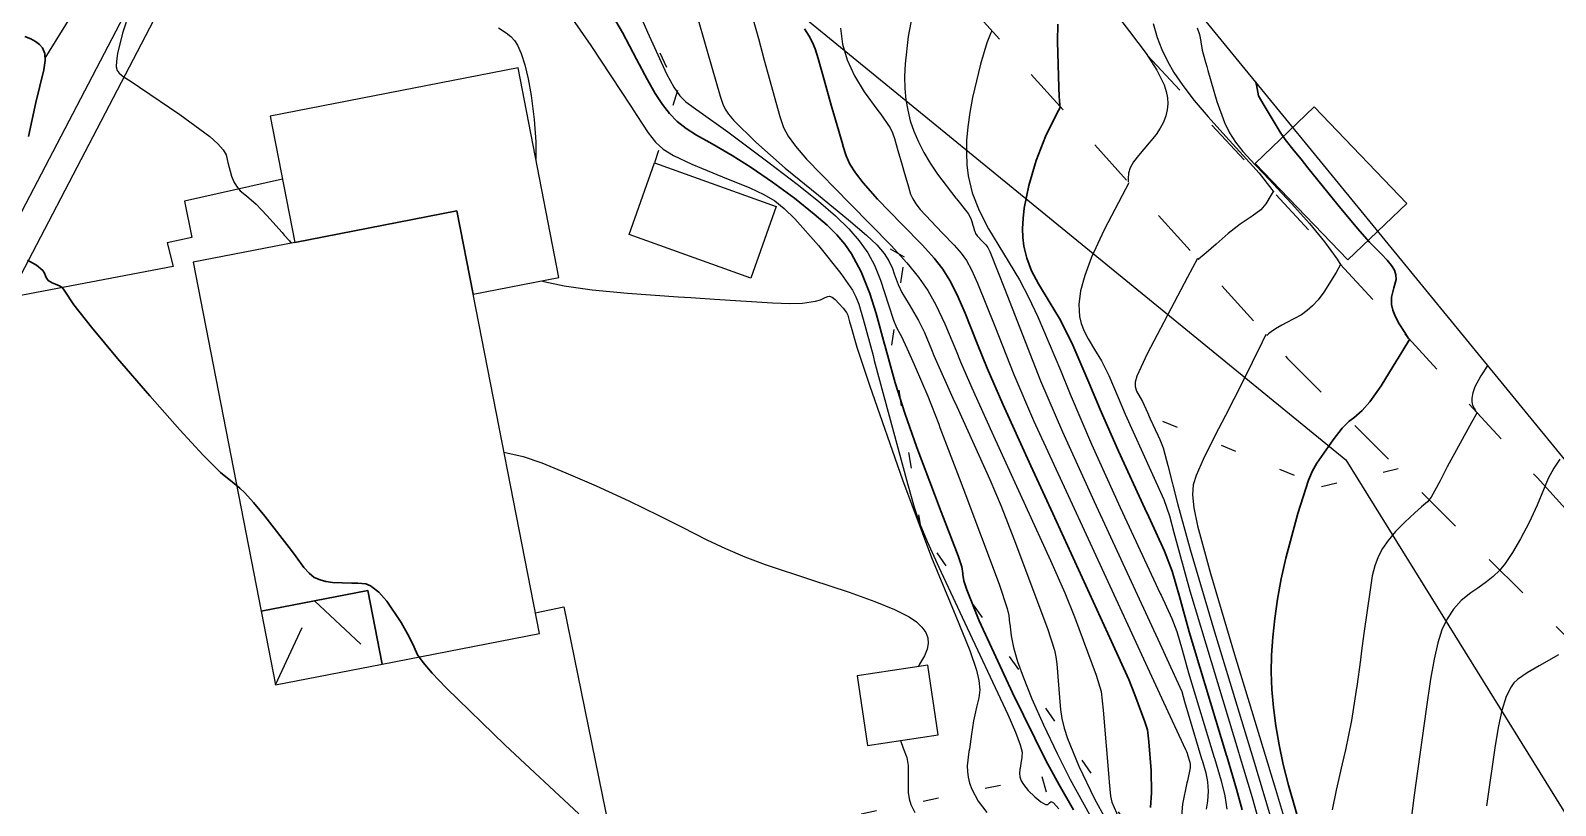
# Model space of a CAD drawing. Header units: metres. Extents: x 1233805 to 1234355, y 654698 to 655114.
# Drawn here: x 1234232.98 to 1234281.21, y 654903.11 to 654927.62 of the extents above; entities that cross this region are included whole.
import ezdxf

# ---------------------------------------------------------------- set-up
doc = ezdxf.new("R2010")
doc.units = ezdxf.units.M
for name, pattern in [('ИИDash_05_15', [2, 0.5, -1.5]), ('ИИDash_15_15', [3, 1.5, -1.5]), ('ИИDash_20_10', [3, 2, -1])]:
    doc.linetypes.add(name, pattern=pattern)
for name, color, linetype, lineweight in [('ИИ_ГОРИЗОНТАЛИ_ОСН', 32, 'Continuous', 25), ('ИИ_ГОРИЗОНТАЛИ_УТОЛЩ', 32, 'Continuous', 30), ('ИИ_ДОРОГИ_АД', 7, 'Continuous', 25), ('ИИ_ЛЭП_НН', 250, 'Continuous', 25), ('ИИ_ОГРАДЫ', 7, 'Continuous', 25), ('ИИ_СТРОЕНИЕ', 7, 'Continuous', 25), ('ИИ_УГОДЬЯ', 7, 'Continuous', 25)]:
    doc.layers.add(name, color=color, linetype=linetype, lineweight=lineweight)
doc.layers.add('Оформление точек', color=7, linetype='Continuous')

msp = doc.modelspace()

# ---------------------------------------------------------------- linework, layer by layer
at = {"layer": 'ИИ_ГОРИЗОНТАЛИ_ОСН'}
for points, elevation in [([(1234251.661, 654929.49), (1234252.489, 654927.57), (1234253.098, 654926.256), (1234253.326, 654925.83), (1234253.515, 654925.554), (1234253.708, 654925.361), (1234254.012, 654925.141), (1234254.111, 654925.074), (1234255.032, 654924.416), (1234256.344, 654923.44), (1234257.23, 654922.762), (1234257.899, 654922.225), (1234258.439, 654921.757), (1234258.857, 654921.353), (1234259.191, 654920.97), (1234259.459, 654920.588), (1234259.67, 654920.194), (1234259.858, 654919.727), (1234260.117, 654918.943), (1234260.276, 654918.457), (1234260.372, 654918.224), (1234260.483, 654918.02), (1234260.527, 654917.944), (1234260.698, 654917.573), (1234260.709, 654917.547), (1234260.921, 654917.061), (1234260.958, 654916.978), (1234261.361, 654916.051), (1234261.702, 654915.166), (1234261.74, 654915.064), (1234262.346, 654913.468), (1234262.461, 654913.171), (1234263.619, 654910.112), (1234263.871, 654909.343), (1234263.92, 654909.116), (1234263.946, 654908.875), (1234263.948, 654908.85), (1234263.991, 654908.479), (1234264.071, 654908.1), (1234264.196, 654907.666), (1234264.369, 654907.177), (1234264.65, 654906.486), (1234265.019, 654905.655), (1234265.446, 654904.753), (1234265.861, 654903.926), (1234266.473, 654902.826)], 26.5), ([(1234249.523, 654928.856), (1234250.7, 654927.148), (1234251.964, 654925.231), (1234252.156, 654924.929), (1234252.508, 654924.388), (1234252.74, 654924.092), (1234252.988, 654923.869), (1234253.313, 654923.669), (1234253.899, 654923.393), (1234254.869, 654922.997), (1234255.726, 654922.647), (1234256.176, 654922.434), (1234256.517, 654922.229), (1234256.817, 654921.992), (1234257.154, 654921.661), (1234257.902, 654920.821), (1234258.611, 654919.939), (1234258.972, 654919.407), (1234259.083, 654919.192), (1234259.174, 654918.96), (1234259.316, 654918.493), (1234259.626, 654917.338), (1234259.666, 654917.187), (1234260.711, 654913.289), (1234260.926, 654912.543), (1234261.105, 654912.015), (1234261.335, 654911.455), (1234261.703, 654910.646), (1234262.449, 654909.065), (1234263.887, 654905.985), (1234264.128, 654905.424), (1234264.277, 654905.03), (1234264.341, 654904.791), (1234264.334, 654904.648), (1234264.332, 654904.64), (1234264.297, 654904.433), (1234264.275, 654904.283), (1234264.271, 654904.261), (1234264.255, 654904.124), (1234264.266, 654904.01), (1234264.308, 654903.891), (1234264.383, 654903.766), (1234264.536, 654903.581), (1234264.737, 654903.385), (1234264.937, 654903.225), (1234265.084, 654903.143), (1234265.156, 654903.141), (1234265.209, 654903.192), (1234265.258, 654903.232), (1234265.33, 654903.192), (1234265.497, 654903.003)], 25.5), ([(1234255.467, 654929.256), (1234256.002, 654927.364), (1234256.187, 654926.68), (1234256.288, 654926.302), (1234256.678, 654924.906), (1234256.794, 654924.556), (1234256.937, 654924.28), (1234257.169, 654923.958), (1234257.524, 654923.551), (1234258.901, 654922.139), (1234260.194, 654920.819), (1234260.689, 654920.276), (1234261.064, 654919.816), (1234261.357, 654919.394), (1234261.611, 654918.948), (1234261.896, 654918.348), (1234262.254, 654917.49), (1234262.395, 654917.142), (1234262.749, 654916.319), (1234263.384, 654914.921), (1234263.66, 654914.319), (1234265.238, 654910.86), (1234265.692, 654909.832), (1234265.993, 654909.074), (1234266.682, 654907.231), (1234266.838, 654906.718), (1234266.908, 654906.119), (1234267.082, 654903.988), (1234267.093, 654903.84), (1234267.132, 654903.405), (1234267.178, 654903.208), (1234267.401, 654902.71)], 27.5), ([(1234260.935, 654928.49), (1234260.736, 654927.435), (1234260.639, 654926.567), (1234260.625, 654926.164), (1234260.633, 654925.785), (1234260.665, 654925.429), (1234260.721, 654925.097), (1234260.803, 654924.769), (1234260.916, 654924.438), (1234261.058, 654924.102), (1234261.231, 654923.763), (1234261.429, 654923.424), (1234261.659, 654923.078), (1234262.239, 654922.323), (1234262.261, 654922.296), (1234262.629, 654921.834), (1234262.721, 654921.68), (1234262.749, 654921.584), (1234262.783, 654921.469), (1234262.804, 654921.401), (1234262.838, 654921.289), (1234262.841, 654921.274), (1234262.867, 654921.199), (1234262.918, 654921.124), (1234263.086, 654920.947), (1234263.19, 654920.841), (1234263.253, 654920.759), (1234263.318, 654920.632), (1234263.587, 654919.963), (1234263.781, 654919.456), (1234264.926, 654916.536), (1234265.616, 654914.923), (1234266.618, 654912.723), (1234268.76, 654908.098), (1234268.922, 654907.751), (1234269.387, 654906.714), (1234269.48, 654906.397), (1234269.589, 654906.007), (1234270.029, 654904.55), (1234270.031, 654904.543), (1234270.147, 654904.145), (1234270.202, 654903.856), (1234270.22, 654903.564), (1234270.2, 654903.244), (1234270.165, 654902.994)], 29), ([(1234236.111, 654928.215), (1234235.89, 654927.534), (1234235.73, 654926.894), (1234235.695, 654926.65), (1234235.693, 654926.468), (1234235.719, 654926.357), (1234235.784, 654926.268), (1234235.905, 654926.171), (1234236.16, 654926.006), (1234236.43, 654925.834), (1234237.702, 654924.97), (1234238.646, 654924.264), (1234238.906, 654924.034), (1234239.074, 654923.846), (1234239.165, 654923.685), (1234239.212, 654923.492), (1234239.219, 654923.451), (1234239.334, 654923.018), (1234239.408, 654922.839), (1234239.49, 654922.695), (1234239.609, 654922.554), (1234239.805, 654922.388), (1234240.112, 654922.126), (1234240.456, 654921.773), (1234240.937, 654921.229), (1234241.004, 654921.153), (1234241.167, 654920.967), (1234241.224, 654920.897)], 24.5), ([(1234254.011, 654928.256), (1234254.378, 654926.969), (1234254.793, 654925.546), (1234254.876, 654925.291), (1234254.949, 654925.129), (1234255.052, 654924.974), (1234255.216, 654924.781), (1234255.914, 654924.089), (1234256.845, 654923.272), (1234257.899, 654922.412), (1234258.852, 654921.638), (1234259.42, 654921.149), (1234259.743, 654920.838), (1234259.975, 654920.572), (1234260.128, 654920.34), (1234260.237, 654920.09), (1234260.294, 654919.924), (1234260.416, 654919.59), (1234260.533, 654919.338), (1234260.766, 654918.95), (1234261.067, 654918.445), (1234261.25, 654918.068), (1234261.477, 654917.527), (1234261.552, 654917.345), (1234262.152, 654915.991), (1234262.271, 654915.732), (1234263.315, 654913.421), (1234263.677, 654912.571), (1234264.077, 654911.54), (1234265.139, 654908.707), (1234265.363, 654908.018), (1234265.408, 654907.811), (1234265.434, 654907.583), (1234265.517, 654906.522), (1234265.518, 654906.513), (1234265.55, 654906.147), (1234265.596, 654905.856), (1234265.669, 654905.554), (1234265.773, 654905.229), (1234266.133, 654904.349), (1234266.631, 654903.318), (1234266.982, 654902.687)], 27), ([(1234267.422, 654928.003), (1234267.736, 654927.59), (1234268.261, 654926.89), (1234268.602, 654926.362), (1234268.828, 654925.898), (1234268.897, 654925.69), (1234268.936, 654925.497), (1234268.948, 654925.305), (1234268.931, 654925.113), (1234268.885, 654924.921), (1234268.81, 654924.727), (1234268.709, 654924.534), (1234268.578, 654924.336), (1234268.192, 654923.872), (1234268.018, 654923.673), (1234267.863, 654923.465), (1234267.758, 654923.275), (1234267.701, 654923.105), (1234267.691, 654922.94), (1234267.695, 654922.832)], 30.5), ([(1234268.48, 654927.846), (1234268.613, 654927.405), (1234268.758, 654927.024), (1234268.935, 654926.651), (1234269.143, 654926.29), (1234269.424, 654925.877), (1234269.785, 654925.41), (1234270.225, 654924.888), (1234270.781, 654924.266), (1234271.329, 654923.671), (1234271.841, 654923.109), (1234272.237, 654922.597), (1234272.296, 654922.511)], 31), ([(1234247.778, 654927.701), (1234248.023, 654927.543), (1234248.168, 654927.431), (1234248.282, 654927.31), (1234248.378, 654927.163), (1234248.5, 654926.891), (1234248.612, 654926.535), (1234248.715, 654926.094), (1234248.809, 654925.568), (1234248.907, 654924.808), (1234248.959, 654924.096), (1234248.961, 654923.553)], 25), ([(1234258.596, 654927.694), (1234258.662, 654927.187), (1234258.805, 654926.697), (1234259.035, 654926.193), (1234259.346, 654925.68), (1234259.781, 654925.088), (1234259.861, 654924.984), (1234260.17, 654924.539), (1234260.243, 654924.389), (1234260.303, 654924.205), (1234260.412, 654923.825), (1234260.544, 654923.366), (1234260.623, 654923.096), (1234260.752, 654922.648), (1234260.757, 654922.63), (1234260.814, 654922.445), (1234260.88, 654922.297), (1234260.979, 654922.139), (1234261.114, 654921.964), (1234261.812, 654921.223), (1234262.191, 654920.834), (1234262.417, 654920.577), (1234262.581, 654920.342), (1234262.739, 654920.047), (1234262.928, 654919.625), (1234263.473, 654918.266), (1234264.082, 654916.738), (1234264.705, 654915.29), (1234265.792, 654912.912), (1234268.814, 654906.378), (1234269.512, 654904.877), (1234269.542, 654904.812), (1234269.557, 654904.761), (1234269.572, 654904.709), (1234269.642, 654904.481), (1234269.643, 654904.48), (1234269.659, 654904.402), (1234269.653, 654904.298), (1234269.566, 654903.884), (1234269.551, 654903.82), (1234269.41, 654903.147), (1234269.356, 654902.523)], 28.5), ([(1234263.386, 654927.609), (1234263.352, 654927.55), (1234263.226, 654927.234), (1234263.029, 654926.561), (1234262.771, 654925.502), (1234262.683, 654925.023), (1234262.622, 654924.571), (1234262.586, 654924.143), (1234262.576, 654923.742), (1234262.592, 654923.368), (1234262.635, 654923.021), (1234262.764, 654922.484), (1234262.979, 654921.93), (1234263.28, 654921.346), (1234263.751, 654920.567), (1234264.252, 654919.739), (1234264.543, 654919.191), (1234264.839, 654918.569), (1234265.55, 654916.873), (1234265.856, 654916.117), (1234266.534, 654914.535), (1234267.444, 654912.535), (1234268.707, 654909.818), (1234268.735, 654909.758), (1234269.072, 654909.025), (1234269.233, 654908.616), (1234269.403, 654908.033), (1234269.606, 654907.305), (1234270.416, 654904.62), (1234270.421, 654904.605), (1234270.635, 654903.886), (1234270.751, 654903.413), (1234270.817, 654902.995)], 29.5), ([(1234269.88, 654927.703), (1234269.946, 654927.495), (1234269.988, 654927.276), (1234269.99, 654927.262), (1234270.038, 654927.003), (1234270.121, 654926.692), (1234270.18, 654926.481), (1234270.213, 654926.36), (1234270.498, 654925.381), (1234270.739, 654924.715), (1234270.899, 654924.386), (1234271.086, 654924.094), (1234271.323, 654923.799), (1234271.703, 654923.383), (1234271.987, 654923.083), (1234272.858, 654922.154), (1234273.427, 654921.52), (1234273.906, 654920.937), (1234274.303, 654920.384), (1234274.371, 654920.285), (1234274.393, 654920.252), (1234274.424, 654920.206), (1234274.426, 654920.203), (1234274.43, 654920.196)], 31.5), ([(1234267.717, 654922.807), (1234267.499, 654922.398), (1234266.937, 654921.313), (1234266.539, 654920.449), (1234266.323, 654919.876), (1234266.189, 654919.385), (1234266.133, 654918.956), (1234266.153, 654918.579), (1234266.209, 654918.351), (1234266.3, 654918.116), (1234266.429, 654917.866), (1234266.632, 654917.533), (1234266.851, 654917.171), (1234267.083, 654916.71), (1234267.377, 654916.018), (1234267.6, 654915.484), (1234268.415, 654913.689), (1234268.52, 654913.464), (1234268.822, 654912.787), (1234268.997, 654912.27), (1234269.138, 654911.74), (1234269.64, 654909.902), (1234271.19, 654904.76), (1234271.202, 654904.719), (1234271.613, 654903.364), (1234271.851, 654902.522)], 30.5), ([(1234272.275, 654922.534), (1234272.214, 654922.424), (1234272.044, 654922.143), (1234271.885, 654921.951), (1234271.612, 654921.753), (1234271.233, 654921.495), (1234270.861, 654921.199), (1234270.473, 654920.868), (1234270.158, 654920.592), (1234270.039, 654920.487), (1234269.984, 654920.439), (1234269.923, 654920.385), (1234269.92, 654920.383), (1234269.911, 654920.375)], 31), ([(1234269.883, 654920.405), (1234269.572, 654919.822), (1234268.295, 654917.393), (1234267.967, 654916.689), (1234267.914, 654916.502), (1234267.913, 654916.357), (1234267.961, 654916.208), (1234268.073, 654916.015), (1234268.15, 654915.887), (1234268.306, 654915.542), (1234268.389, 654915.34), (1234268.63, 654914.824), (1234268.695, 654914.688), (1234268.804, 654914.424), (1234268.911, 654914.025), (1234268.95, 654913.862), (1234269.252, 654912.655), (1234269.657, 654911.201), (1234270.395, 654908.707), (1234271.576, 654904.829), (1234271.596, 654904.766), (1234272.401, 654902.074)], 31), ([(1234274.409, 654920.219), (1234274.271, 654919.972), (1234273.885, 654919.342), (1234273.702, 654919.102), (1234273.525, 654918.908), (1234273.36, 654918.763), (1234273.173, 654918.63), (1234272.694, 654918.371), (1234272.558, 654918.304), (1234272.35, 654918.186), (1234272.214, 654918.091), (1234272.134, 654918.024), (1234272.104, 654917.997), (1234272.094, 654917.988), (1234272.079, 654917.975), (1234272.079, 654917.975), (1234272.077, 654917.974), (1234272.077, 654917.973)], 31.5), ([(1234249.14, 654919.699), (1234249.209, 654919.677), (1234249.856, 654919.541), (1234250.737, 654919.421), (1234251.856, 654919.315), (1234253.467, 654919.199), (1234253.859, 654919.172), (1234254.611, 654919.119), (1234256.449, 654919.004), (1234256.994, 654918.989), (1234257.395, 654918.999), (1234257.802, 654919.057), (1234257.961, 654919.106), (1234258.111, 654919.174), (1234258.194, 654919.212), (1234258.251, 654919.218), (1234258.333, 654919.187), (1234258.432, 654919.113), (1234258.682, 654918.841), (1234258.783, 654918.706), (1234258.828, 654918.615), (1234258.884, 654918.409), (1234258.91, 654918.308), (1234259.117, 654917.601), (1234259.513, 654916.402), (1234260.56, 654913.409), (1234261.479, 654910.951), (1234262.241, 654909.091), (1234262.686, 654908.007), (1234262.901, 654907.386), (1234262.974, 654907.059), (1234262.998, 654906.77), (1234262.976, 654906.512), (1234262.902, 654906.215), (1234262.862, 654906.071), (1234262.801, 654905.784), (1234262.74, 654905.358), (1234262.672, 654904.888), (1234262.66, 654904.812), (1234262.605, 654904.364), (1234262.608, 654904.178), (1234262.632, 654903.998), (1234262.677, 654903.813), (1234262.746, 654903.627), (1234262.954, 654903.244), (1234263.221, 654902.882)], 25), ([(1234272.049, 654918.004), (1234271.931, 654917.761), (1234271.299, 654916.479), (1234270.77, 654915.448), (1234270.434, 654914.796), (1234270.065, 654914.054), (1234269.844, 654913.55), (1234269.751, 654913.247), (1234269.73, 654912.937), (1234269.774, 654912.522), (1234269.89, 654911.958), (1234270.295, 654910.447), (1234271.061, 654907.882), (1234271.093, 654907.777), (1234271.52, 654906.369), (1234272.281, 654903.866), (1234272.325, 654903.724), (1234273.014, 654901.412)], 31.5), ([(1234279.064, 654917.033), (1234278.845, 654916.698), (1234278.66, 654916.346), (1234278.592, 654916.159), (1234278.559, 654915.993), (1234278.559, 654915.878), (1234278.58, 654915.775), (1234278.643, 654915.654), (1234278.666, 654915.618), (1234278.683, 654915.593), (1234278.697, 654915.571), (1234278.698, 654915.57), (1234278.7, 654915.567)], 32.5), ([(1234278.729, 654915.535), (1234278.554, 654915.224), (1234277.786, 654913.823), (1234277.558, 654913.377), (1234277.279, 654912.86), (1234277.162, 654912.715), (1234276.975, 654912.551), (1234276.761, 654912.369), (1234276.441, 654912.071), (1234276.154, 654911.773), (1234275.919, 654911.493), (1234275.739, 654911.235), (1234275.599, 654910.971), (1234275.493, 654910.688), (1234275.416, 654910.373), (1234275.345, 654909.932), (1234275.151, 654908.551), (1234275.078, 654907.996), (1234275.041, 654907.717), (1234274.924, 654906.866), (1234274.909, 654906.763), (1234274.909, 654906.76), (1234274.758, 654905.797), (1234274.567, 654904.872), (1234274.461, 654904.423), (1234274.269, 654903.593), (1234274.147, 654902.967)], 32.5), ([(1234247.953, 654914.28), (1234248.044, 654914.261), (1234248.555, 654914.145), (1234249.154, 654913.941), (1234249.912, 654913.635), (1234250.871, 654913.216), (1234251.901, 654912.742), (1234252.847, 654912.285), (1234253.59, 654911.907), (1234254.364, 654911.515), (1234254.96, 654911.235), (1234255.569, 654910.977), (1234256.215, 654910.734), (1234257.68, 654910.245), (1234258.873, 654909.852), (1234259.68, 654909.563), (1234260.309, 654909.304), (1234260.763, 654909.07), (1234260.995, 654908.912), (1234261.17, 654908.751), (1234261.29, 654908.584), (1234261.356, 654908.411), (1234261.37, 654908.235), (1234261.334, 654908.047), (1234261.25, 654907.843), (1234261.097, 654907.573), (1234261.083, 654907.548), (1234261.054, 654907.496)], 24.5), ([(1234281.346, 654914.067), (1234281.157, 654913.775), (1234280.981, 654913.454), (1234280.825, 654913.088), (1234280.629, 654912.604), (1234280.373, 654912.06), (1234280.102, 654911.54), (1234279.848, 654911.105), (1234279.615, 654910.764), (1234279.433, 654910.543), (1234279.239, 654910.349), (1234279.029, 654910.178), (1234278.748, 654909.983), (1234278.534, 654909.837), (1234278.23, 654909.59), (1234277.985, 654909.322), (1234277.782, 654909.015), (1234277.618, 654908.662), (1234277.487, 654908.253), (1234277.368, 654907.738), (1234277.256, 654907.102), (1234277.118, 654906.158), (1234276.733, 654903.365), (1234276.63, 654902.586)], 33), ([(1234281.304, 654907.877), (1234280.695, 654907.525), (1234280.308, 654907.306), (1234280.005, 654907.094), (1234279.896, 654906.986), (1234279.803, 654906.865), (1234279.644, 654906.55), (1234279.509, 654906.107), (1234279.406, 654905.629), (1234279.297, 654905.004), (1234279.029, 654903.097)], 33.5), ([(1234260.494, 654905.162), (1234260.582, 654904.916), (1234260.689, 654904.621), (1234260.733, 654904.375), (1234260.731, 654904.021), (1234260.736, 654903.516), (1234260.768, 654903.321), (1234260.822, 654903.143), (1234260.95, 654902.889)], 24.5)]:
    msp.add_lwpolyline(points, dxfattribs=dict(at, elevation=elevation))
at = {"layer": 'ИИ_ГОРИЗОНТАЛИ_УТОЛЩ'}
for points, elevation in [([(1234251.316, 654928.226), (1234251.699, 654927.559), (1234252.148, 654926.713), (1234252.49, 654926.066), (1234252.739, 654925.631), (1234252.97, 654925.276), (1234253.192, 654924.993), (1234253.435, 654924.746), (1234253.715, 654924.522), (1234254.044, 654924.308), (1234254.532, 654924.034), (1234255.175, 654923.67), (1234255.774, 654923.291), (1234256.445, 654922.827), (1234257.14, 654922.313), (1234257.763, 654921.817), (1234258.171, 654921.464), (1234258.485, 654921.155), (1234258.729, 654920.868), (1234258.94, 654920.562), (1234259.247, 654919.986), (1234259.52, 654919.306), (1234259.723, 654918.667), (1234259.988, 654917.705), (1234259.998, 654917.668), (1234260.327, 654916.48), (1234260.626, 654915.518), (1234261.009, 654914.43), (1234261.569, 654912.957), (1234261.732, 654912.535), (1234262.316, 654911.005), (1234262.43, 654910.656), (1234262.463, 654910.442), (1234262.465, 654910.419), (1234262.498, 654910.217), (1234262.59, 654909.925), (1234262.985, 654908.952), (1234264.034, 654906.67), (1234265.091, 654904.534), (1234265.508, 654903.759), (1234265.965, 654902.965)], 26), ([(1234232.803, 654927.429), (1234232.985, 654927.361), (1234233.141, 654927.277), (1234233.266, 654927.18), (1234233.358, 654927.073), (1234233.432, 654926.896), (1234233.444, 654926.672), (1234233.4, 654926.375), (1234233.278, 654925.865), (1234233.152, 654925.348), (1234232.915, 654924.265)], 24), ([(1234257.461, 654927.672), (1234257.607, 654927.446), (1234257.712, 654927.244), (1234257.792, 654927.037), (1234257.885, 654926.731), (1234258.075, 654926.066), (1234258.305, 654925.263), (1234258.441, 654924.791), (1234258.666, 654924.008), (1234258.671, 654923.989), (1234258.774, 654923.66), (1234258.893, 654923.397), (1234259.068, 654923.116), (1234259.309, 654922.805), (1234259.771, 654922.29), (1234260.54, 654921.498), (1234261.193, 654920.827), (1234261.563, 654920.415), (1234261.831, 654920.069), (1234262.052, 654919.715), (1234262.27, 654919.286), (1234262.535, 654918.68), (1234262.922, 654917.725), (1234263.239, 654916.94), (1234263.727, 654915.804), (1234264.616, 654913.851), (1234265.31, 654912.34), (1234267.162, 654908.299), (1234267.71, 654907.089), (1234267.909, 654906.607), (1234268.225, 654905.755), (1234268.301, 654905.497), (1234268.347, 654905.125), (1234268.418, 654904.211), (1234268.428, 654903.507), (1234268.397, 654903.048)], 28), ([(1234265.465, 654927.818), (1234265.454, 654927.278), (1234265.501, 654925.814), (1234265.514, 654925.533), (1234265.521, 654925.406), (1234265.528, 654925.266), (1234265.528, 654925.255), (1234265.529, 654925.233)], 30), ([(1234271.729, 654925.999), (1234271.745, 654925.915), (1234271.748, 654925.898), (1234271.818, 654925.55), (1234271.991, 654925.25), (1234272.503, 654924.408), (1234272.664, 654924.177), (1234272.946, 654923.82), (1234273.162, 654923.55), (1234273.381, 654923.276), (1234274.322, 654922.103), (1234274.944, 654921.354), (1234275.328, 654920.925), (1234275.701, 654920.545), (1234275.886, 654920.358), (1234276.023, 654920.192), (1234276.113, 654920.038), (1234276.16, 654919.889), (1234276.167, 654919.742), (1234276.1, 654919.479), (1234276.024, 654919.188), (1234276.02, 654918.953), (1234276.063, 654918.774), (1234276.146, 654918.569), (1234276.268, 654918.34), (1234276.439, 654918.071), (1234276.565, 654917.882)], 32), ([(1234265.552, 654925.208), (1234265.426, 654924.974), (1234265.082, 654924.274), (1234264.784, 654923.505), (1234264.55, 654922.722), (1234264.406, 654922.003), (1234264.368, 654921.672), (1234264.353, 654921.361), (1234264.362, 654921.07), (1234264.394, 654920.8), (1234264.487, 654920.418), (1234264.64, 654920.023), (1234264.855, 654919.606), (1234265.192, 654919.05), (1234265.551, 654918.455), (1234265.947, 654917.67), (1234266.453, 654916.485), (1234266.811, 654915.628), (1234267.392, 654914.31), (1234268.225, 654912.499), (1234268.345, 654912.239), (1234268.838, 654911.153), (1234269.083, 654910.516), (1234269.314, 654909.714), (1234269.623, 654908.604), (1234270.803, 654904.69), (1234270.811, 654904.664), (1234271.123, 654903.626), (1234271.301, 654902.968)], 30), ([(1234232.883, 654920.358), (1234233.165, 654920.199), (1234233.372, 654920.027), (1234233.426, 654919.948), (1234233.456, 654919.859), (1234233.472, 654919.806), (1234233.54, 654919.716), (1234233.664, 654919.64), (1234233.765, 654919.599), (1234233.913, 654919.536), (1234233.993, 654919.479), (1234234.038, 654919.409), (1234234.346, 654918.949), (1234234.906, 654918.234), (1234235.732, 654917.245), (1234236.748, 654916.065), (1234237.701, 654914.989), (1234238.436, 654914.19), (1234238.985, 654913.645), (1234239.418, 654913.289), (1234239.602, 654913.145), (1234239.761, 654912.996), (1234240.034, 654912.695), (1234240.393, 654912.263), (1234241.229, 654911.177), (1234241.378, 654910.971), (1234241.626, 654910.637), (1234241.791, 654910.452), (1234241.954, 654910.324), (1234242.137, 654910.24), (1234242.314, 654910.195), (1234242.534, 654910.165), (1234243.142, 654910.143), (1234243.333, 654910.141), (1234243.583, 654910.118), (1234243.731, 654910.054), (1234243.752, 654910.04), (1234243.772, 654910.028), (1234243.997, 654909.855), (1234244.245, 654909.568), (1234244.698, 654908.894), (1234244.906, 654908.538), (1234245.051, 654908.252), (1234245.11, 654908.113), (1234245.223, 654907.872), (1234245.393, 654907.629), (1234245.684, 654907.293), (1234246.123, 654906.834), (1234247.989, 654905.02), (1234250.324, 654902.841)], 24), ([(1234276.594, 654917.85), (1234276.559, 654917.795), (1234276.229, 654917.254), (1234276.192, 654917.192), (1234275.694, 654916.383), (1234275.341, 654915.874), (1234275.099, 654915.603), (1234274.826, 654915.373), (1234274.686, 654915.263), (1234274.467, 654915.039), (1234274.181, 654914.673), (1234273.657, 654913.933), (1234273.519, 654913.69), (1234273.394, 654913.396), (1234273.058, 654912.348), (1234272.683, 654910.934), (1234272.538, 654910.273), (1234272.42, 654909.636), (1234272.329, 654909.019), (1234272.265, 654908.427), (1234272.228, 654907.86), (1234272.219, 654907.32), (1234272.238, 654906.774), (1234272.286, 654906.211), (1234272.362, 654905.629), (1234272.468, 654905.023), (1234272.6, 654904.406), (1234272.764, 654903.75), (1234273.23, 654902.141)], 32)]:
    msp.add_lwpolyline(points, dxfattribs=dict(at, elevation=elevation))
at = {"layer": 'ИИ_ДОРОГИ_АД', "linetype": 'ИИDash_15_15'}
for points in [[(1234227.501, 654902.153), (1234224.602, 654901.685), (1234225.378, 654907.925), (1234227.377, 654914.463), (1234231.841, 654924.21), (1234238.254, 654934.402), (1234241.604, 654937.528), (1234244.319, 654938.33), (1234248.18, 654938.091), (1234251.947, 654936.636), (1234254.928, 654934.611), (1234262.621, 654928.458), (1234272.736, 654917.242), (1234283.81, 654906.203), (1234297.287, 654888.691), (1234305.246, 654869.004), (1234307.563, 654864.702), (1234310.214, 654860.095)], [(1234264.242, 654931.245), (1234280.624, 654913.48), (1234302.793, 654889.213), (1234306.3, 654883.673), (1234310.274, 654879.467)]]:
    msp.add_lwpolyline(points, dxfattribs=at)
at = {"layer": 'ИИ_ДОРОГИ_АД'}
for points in [[(1234240.948, 654922.916), (1234237.845, 654922.225), (1234238.086, 654921.075), (1234237.303, 654920.91), (1234237.491, 654920.161), (1234232.283, 654919.169)], [(1234248.944, 654909.204), (1234249.851, 654909.396), (1234251.607, 654900.754), (1234228.462, 654896.087)]]:
    msp.add_lwpolyline(points, dxfattribs=at)
at = {"layer": 'ИИ_ЛЭП_НН'}
msp.add_lwpolyline([(1234213.717, 655063.816), (1234224.994, 655027.75), (1234230.474, 655001.937), (1234232.261, 654974.732), (1234235.873, 654942.857), (1234254.685, 654930.295), (1234274.578, 654914.045), (1234301.425, 654870.757), (1234315.062, 654850.276)], dxfattribs=at)
at = {"layer": 'ИИ_ОГРАДЫ'}
for points in [[(1234247.084, 654937.013), (1234246.474, 654936.938), (1234240.731, 654934.792), (1234237.783, 654931.647), (1234231.201, 654919.042), (1234226.542, 654909.514), (1234226.974, 654904.051)], [(1234247.193, 654936.12), (1234246.69, 654936.058), (1234241.243, 654934.022), (1234238.524, 654931.121), (1234232.004, 654918.636), (1234227.459, 654909.339), (1234227.871, 654904.122)]]:
    msp.add_lwpolyline(points, dxfattribs=at)
at = {"layer": 'ИИ_СТРОЕНИЕ'}
for points in [[(1234246.977, 654919.277), (1234249.693, 654919.807), (1234248.397, 654926.445), (1234240.558, 654924.914), (1234241.338, 654920.919), (1234246.461, 654921.919), (1234246.977, 654919.277)], [(1234271.714, 654923.414), (1234274.64, 654920.364), (1234276.506, 654922.154), (1234273.579, 654925.204), (1234271.714, 654923.414)], [(1234252.715, 654923.431), (1234256.562, 654922.056), (1234255.758, 654919.792), (1234251.912, 654921.167), (1234252.715, 654923.431)], [(1234241.338, 654920.919), (1234238.118, 654920.29), (1234240.275, 654909.249), (1234243.647, 654909.908), (1234244.101, 654907.579), (1234249.072, 654908.549), (1234246.977, 654919.277), (1234246.461, 654921.919), (1234241.338, 654920.919)], [(1234240.729, 654906.92), (1234244.101, 654907.579), (1234243.647, 654909.908), (1234240.275, 654909.249), (1234240.729, 654906.92)], [(1234259.118, 654907.206), (1234259.447, 654905.005), (1234261.688, 654905.341), (1234261.359, 654907.542), (1234259.118, 654907.206)]]:
    msp.add_lwpolyline(points, close=True, dxfattribs=at)
at = {"layer": 'ИИ_СТРОЕНИЕ', "linetype": 'ИИDash_20_10'}
msp.add_lwpolyline([(1234240.729, 654906.92), (1234241.961, 654909.578), (1234244.101, 654907.579)], dxfattribs=at)
at = {"layer": 'ИИ_УГОДЬЯ', "linetype": 'ИИDash_05_15'}
for points in [[(1234248.399, 654930.717), (1234251.187, 654930.538), (1234253.444, 654925.727), (1234252.715, 654923.431)], [(1234275.552, 654897.05), (1234267.674, 654902.495), (1234261.157, 654911.803), (1234260.22, 654917.665), (1234260.619, 654920.457), (1234259.065, 654921.32)], [(1234268.782, 654915.265), (1234273.811, 654913.194), (1234276.228, 654913.762)]]:
    msp.add_lwpolyline(points, dxfattribs=at)
msp.add_lwpolyline([(1234259.249, 654902.846), (1234264.967, 654904.022), (1234265.999, 654900.431), (1234260.034, 654899.276)], close=True, dxfattribs=at)
at = {"layer": 'Оформление точек', "color": 41}
msp.add_lwpolyline([(1234024.617, 654701.92), (1234177.241, 654711.682), (1234295.345, 654734.761), (1234323.422, 654753.319), (1234327.972, 654819.626), (1234312.866, 654855.488), (1234309.369, 654887.84), (1234283.108, 654912.091), (1234263.065, 654936.588)], dxfattribs=at)

doc.saveas('drawing.dxf')
